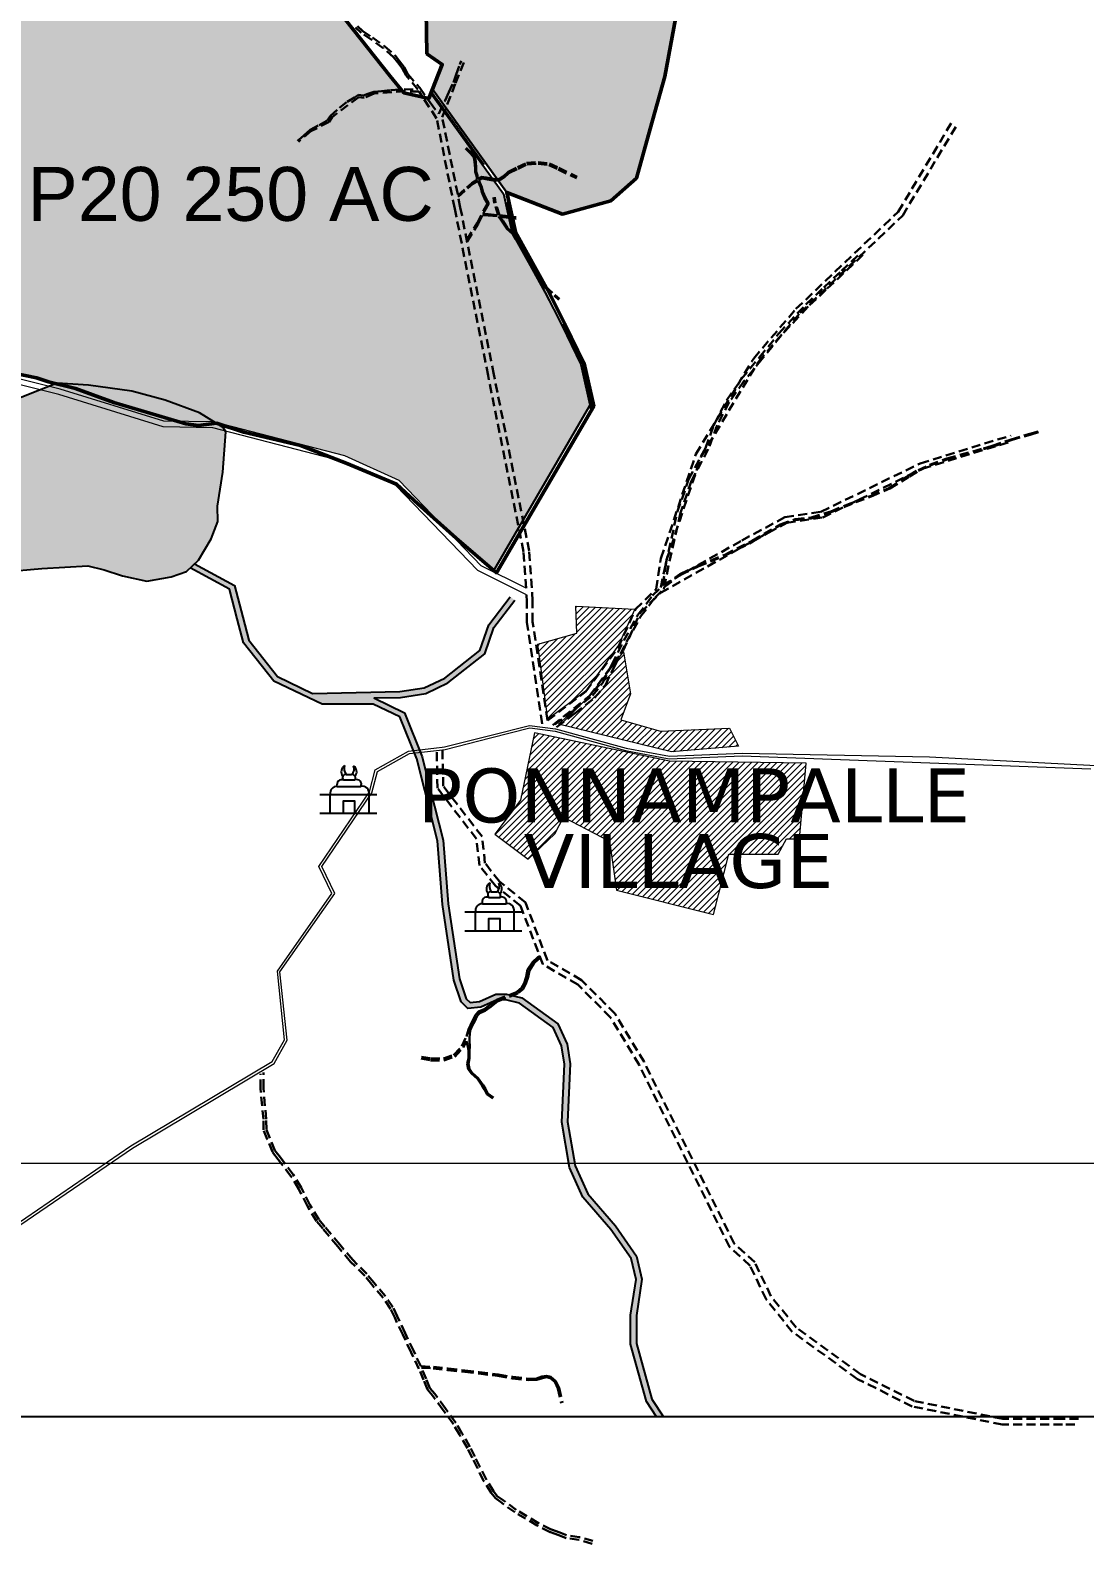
# Model space of a CAD drawing. Header units: feet. Extents: x 199174 to 214517, y 1645895 to 1656921.
# Drawn here: x 206900 to 208367, y 1647971 to 1650076 of the extents above; entities that cross this region are included whole.
import ezdxf

# ---------------------------------------------------------------- set-up
doc = ezdxf.new("R2010")
doc.units = ezdxf.units.FT
doc.header["$MEASUREMENT"] = 0
doc.linetypes.add('DASHED', pattern=[0.75, 0.5, -0.25])
doc.linetypes.add('DASHED2', pattern=[0.375, 0.25, -0.125])
doc.layers.add('APSPCL LAND', color=7, linetype='Continuous', true_color=0xd7ecd5)
doc.layers.add('Plot 16 to 20', color=7, linetype='Continuous', true_color=0xffcce6)
for name, color, linetype in [('B.T. ROAD', 251, 'Continuous'), ('C-ANNO-MATC', 7, 'DASHED'), ('CART TRACK', 30, 'Continuous'), ('GRID', 7, 'Continuous'), ('ROAD', 7, 'Continuous'), ('STREAM', 141, 'Continuous'), ('TEMPLE', 1, 'Continuous'), ('VILLAGE NAMES', 6, 'Continuous')]:
    doc.layers.add(name, color=color, linetype=linetype)
for name, color, linetype, lineweight in [('Main boundry', 1, 'Continuous', 50), ('PLOT BOUNDARY', 1, 'Continuous', 50), ("PLOT NO'S", 1, 'Continuous', 9), ('SETTLEMENT', 37, 'Continuous', 60)]:
    doc.layers.add(name, color=color, linetype=linetype, lineweight=lineweight)
doc.styles.get("Standard").update_dxf_attribs({"font": 'arial.ttf'})
doc.styles.add('STYLE1', font='verdana.ttf')

# ---------------------------------------------------------------- blocks, each defined once
blk = doc.blocks.new('A$C4C0265E5')
at = {"layer": 'TEMPLE'}
for points in [[(-2.22, 15.83), (3.18, 15.83)], [(-1.01, 18.49), (1.57, 18.49)], [(-13.54, 8.99), (13.54, 8.99)], [(-8.54, 0), (-8.54, 8.99)], [(-5.2, 12.77), (6, 12.77)], [(9.88, 0), (9.88, 8.99)], [(-13.54, 0), (13.54, 0)], [(3.18, 0), (3.18, 5.69), (-2.38, 5.69), (-2.38, 0)]]:
    blk.add_lwpolyline(points, dxfattribs=at)
for centre, radius, start, end in [((0.34, 19.76), 3.64, 124.69079, 216.50017), ((3.12, 21.38), 5.04, 164.18558, 215.05903), ((-0.71, 21.1), 3.55, 312.86689, 23.83213), ((0.83, 19.82), 3.21, 317.58605, 57.66436), ((-3.03, 13.64), 2.34, 69.7058, 201.76239), ((-1.19, 16.97), 1.53, 83.09168, 227.97506), ((1.71, 16.75), 1.74, 327.90798, 94.58219), ((4.05, 13.8), 2.21, 332.28963, 113.06286), ((-5.32, 9.51), 3.26, 87.84359, 189.20119), ((6.68, 9.59), 3.25, 349.37601, 102.00426)]:
    blk.add_arc(centre, radius, start, end, dxfattribs=at)
blk = doc.blocks.new('road')
at = {"layer": 'C-ANNO-MATC', "lineweight": 9, "ltscale": 250, "flags": 128}
blk.add_lwpolyline([(2036, -2356), (2022.3, -2294.2), (1984.2, -2216.9), (1956.2, -2164.6), (1937, -2129.8), (1926.7, -2111.3), (1914.6, -2056.4), (1879.2, -2007.2), (1848.9, -1965.2), (1812.4, -1914.6)], dxfattribs=at)
at = {"layer": 'ROAD', "lineweight": 9, "flags": 128}
for points in [[(2037.9, -2352.8), (2024.7, -2293.3), (1998.4, -2238.9), (1974.5, -2192.5), (1929.1, -2110.4), (1916.9, -2055.4), (1813.5, -1911.8)], [(2034.2, -2359.1), (2019.9, -2295), (1993.9, -2241.2), (1970.1, -2194.8), (1924.4, -2112.2), (1912.3, -2057.4), (1811.3, -1917.3)]]:
    blk.add_lwpolyline(points, dxfattribs=at)

msp = doc.modelspace()

# ---------------------------------------------------------------- hatches: boundary and pattern name
at = {"layer": 'Plot 16 to 20'}
h = msp.add_hatch(color=256, dxfattribs=at)
h.dxf.hatch_style = 1
h.paths.add_polyline_path([(207782.6, 1650011.8), (207805.4, 1650135.1), (207719, 1650221.5), (207681.3, 1650238.4), (207651.6, 1650262.6), (207595.9, 1650302.6), (207544.2, 1650342.5), (207473, 1650400.7), (207445, 1650391.3), (207400.8, 1650375.8), (207355.5, 1650359.7), (207336.3, 1650351.9), (207293.8, 1650270.1), (207285.2, 1650241.5), (207296.3, 1650226), (207318.6, 1650202.6), (207322.7, 1650163.7), (207347.6, 1650155.5), (207424.2, 1650132.3), (207423.7, 1650107.1), (207451, 1650103.5), (207451.9, 1650043.6), (207473.2, 1650028.7), (207459.4, 1649994.2), (207562.9, 1649850.7), (207640.2, 1649820.6), (207707.4, 1649839.1), (207743.2, 1649870.6), (207762.2, 1649938.9)])
h.paths.add_polyline_path([(207419.8, 1649989), (207400.8, 1650012.5), (207338.5, 1650090.6), (207297.6, 1650103.3), (207285.6, 1650114.4), (207277.1, 1650127.5), (207273.4, 1650162.6), (207258.4, 1650218.6), (207259.9, 1650274.7), (207236.8, 1650278.4), (207230.3, 1650278.7), (207190.8, 1650333.9), (207183.8, 1650344.2), (207165.1, 1650393.1), (207157.6, 1650398.3), (207120.7, 1650426.2), (207072, 1650463), (207052.1, 1650432.4), (206854.9, 1650119.1), (206568, 1649663.4), (206655.9, 1649627.1), (206701.4, 1649616.5), (206741, 1649613.7), (206768.1, 1649615), (206797.4, 1649609.7), (206817.8, 1649608.2), (206831.8, 1649604.7), (206879.5, 1649598.7), (206908.7, 1649592.7), (206925.7, 1649587), (206936, 1649584.5), (206937.7, 1649585.2), (206981.2, 1649582.6), (207041.3, 1649574.3), (207087.9, 1649561.7), (207135.5, 1649544.2), (207156.8, 1649530.8), (207337.8, 1649484.1), (207413.2, 1649449.7), (207477.3, 1649383.1), (207492.3, 1649369.6), (207544.7, 1649324.8), (207678.5, 1649554.1), (207665.9, 1649611.1), (207639.9, 1649664.9), (207616.1, 1649711.2), (207570.3, 1649793.9), (207558.2, 1649848.6), (207457.2, 1649988.7), (207454.3, 1649981.3)])
h.paths.add_polyline_path([(206934.5, 1650311.3), (206919.9, 1650311.5), (206881, 1650312.3), (206877.4, 1650308.3), (206858.1, 1650284.3), (206852.3, 1650286.4), (206821.8, 1650298.6), (206791.8, 1650311.9), (206805.5, 1650340.6), (206817.3, 1650366.1), (206827.7, 1650388), (206841, 1650416.2), (206822.5, 1650426.3), (206831.1, 1650440.4), (206851.4, 1650433.6), (206855.4, 1650442), (206864.8, 1650459.6), (206870.6, 1650472.1), (206857.6, 1650484.8), (206862.7, 1650495.3), (206877, 1650523.6), (206876.1, 1650526.4), (206870.6, 1650532.8), (206849.3, 1650553.8), (206835.7, 1650561), (206826.8, 1650562), (206798.6, 1650572.9), (206771, 1650577.5), (206747.4, 1650586.5), (206734.6, 1650597.4), (206724.7, 1650599.5), (206722.8, 1650623.2), (206733.1, 1650656.6), (206743.7, 1650691.6), (206758.9, 1650727.9), (206763.4, 1650737.5), (206522.9, 1650737.5), (206522.9, 1649674.2), (206531.5, 1649671.1), (206825.3, 1650137.8)])
at = {"layer": 'SETTLEMENT', "linetype": 'Continuous', "lineweight": 0}
h = msp.add_hatch(dxfattribs=at)
h.set_pattern_fill('ANSI31', color=254, scale=50)
h.paths.add_polyline_path([(207606.1, 1649222.1), (207660.5, 1649237.3), (207658.9, 1649275.1), (207741, 1649270.6), (207718.5, 1649220.6), (207672.3, 1649156.7), (207619.9, 1649117.9)])
h = msp.add_hatch(dxfattribs=at)
h.set_pattern_fill('ANSI31', color=254, scale=50)
h.paths.add_polyline_path([(207885.2, 1649080), (207792, 1649072.1), (207634.8, 1649110.8), (207677.8, 1649149.5), (207725.1, 1649211.3), (207734.8, 1649152.9), (207721.3, 1649117), (207776.5, 1649101.1), (207872.7, 1649105.2)])
h = msp.add_hatch(dxfattribs=at)
h.set_pattern_fill('ANSI31', color=254, scale=50)
h.paths.add_polyline_path([(207979.3, 1649056.6), (207789.1, 1649059.2), (207601.5, 1649098.6), (207581.8, 1649005.1), (207546.3, 1648957.8), (207592.8, 1648922.8), (207629.8, 1648958.4), (207641.9, 1648981.5), (207706, 1648948), (207715.5, 1648879.9), (207850.6, 1648845.8), (207871.9, 1648929.9), (207940.5, 1648929.9), (207952, 1648951.4), (207969.9, 1648951.4)])
at = {"layer": 'STREAM'}
h = msp.add_hatch(color=256, dxfattribs=at)
h.dxf.hatch_style = 1
h.paths.add_polyline_path([(208436.2, 1653594.1), (208473.6, 1653592.8), (208518.4, 1653580.6), (208557.5, 1653561.7), (208581.6, 1653547.2), (208622.7, 1653524.7), (208653.9, 1653510.4), (208707.4, 1653506.5), (208766.9, 1653507.8), (208870.1, 1653524.4), (208977.2, 1653556.5), (209120.2, 1653608.1), (209297.1, 1653641.4), (209390, 1653649), (209457.2, 1653636.1), (209527.6, 1653588.2), (209667.6, 1653494.4), (209720.9, 1653443.2), (209760.2, 1653392), (209774.4, 1653348.9), (209792.3, 1653320.5), (209820.1, 1653297.6), (209852.1, 1653281.5), (209903.6, 1653267.2), (209965.9, 1653263.6), (210040.4, 1653264.1), (210041.8, 1653241), (210026.1, 1653194.8), (210018.2, 1653124.6), (210023.6, 1653076), (210037.4, 1653009.2), (210061.8, 1652939.4), (210115.6, 1652778.7), (210139.4, 1652721.9), (210162.5, 1652670.4), (210166.9, 1652639.8), (210165, 1652609.2), (210167.5, 1652567.4), (210169.4, 1652531.2), (210200.7, 1652487.1), (210220, 1652449.7), (210235, 1652409.7), (210240.1, 1652363.3), (210230.1, 1652310.8), (210228.2, 1652265.6), (210231.9, 1652226.9), (210231.3, 1652188.8), (210208.2, 1652145.8), (210194.8, 1652126.8), (210148, 1652100.6), (210101.1, 1652093.1), (210042.3, 1652093.1), (209993.8, 1652101.7), (209958.9, 1652111.5), (209930.7, 1652114.6), (209877.2, 1652107.1), (209830.5, 1652093.4), (209784.7, 1652065.6), (209749.8, 1652030.8), (209725.8, 1651992.9), (209708.5, 1651954.1), (209680.7, 1651924), (209616.6, 1651885.8), (209574.3, 1651866.2), (209511.2, 1651851.4), (209424.2, 1651843.1), (209354.5, 1651847.1), (209296.1, 1651860), (209260.1, 1651869.8), (209228, 1651872.9), (209218.6, 1651865.3), (209204.3, 1651860.1), (209180.9, 1651863.3), (209154.3, 1651872.5), (209124.1, 1651886.2), (209096.3, 1651889.8), (209072.8, 1651895.3), (209048.2, 1651905.2), (209027.1, 1651920.3), (209014.6, 1651946.5), (209014, 1651974.1), (209017.7, 1652012.9), (208994.9, 1652056.4), (208967.6, 1652077.9), (208933.5, 1652100.6), (208888.6, 1652127.2), (208842, 1652154.1), (208849.3, 1652175.9), (208855.8, 1652209.2), (208841.5, 1652256.7), (208825, 1652260.4), (208778.7, 1652274.1), (208747.3, 1652274.1), (208719.5, 1652283.3), (208627.8, 1652307.1), (208540.9, 1652342.7), (208493.6, 1652334.9), (208473.6, 1652327.1), (208436, 1652324.7), (208378.2, 1652325.5), (208342.7, 1652334.1), (208300.3, 1652330.3), (208273, 1652318.6), (208228.4, 1652307.2), (208173.6, 1652281.2), (208146.4, 1652272), (208082.1, 1652276.5), (208035.6, 1652279.7), (207981.1, 1652361.2), (207927.6, 1652409.3), (207890.1, 1652425.8), (207890.6, 1652426.9), (208019.8, 1652741.7), (208054.3, 1652825.7), (208111.5, 1652938), (208162.2, 1653061.1), (208194, 1653138.6), (208196.4, 1653159.6), (208202, 1653208.4), (208195.5, 1653259.7), (208158.8, 1653369.2), (208148.8, 1653392.7), (208177.5, 1653409.2), (208288.2, 1653497.2), (208354.1, 1653555.2), (208390.3, 1653575.8)], flags=16)
h.paths.add_polyline_path([(205539.8, 1648146.9), (205605.4, 1648146.9), (205632.5, 1648185.4), (205685.3, 1648400.2), (205750.7, 1648463.6), (205832.7, 1648490.9), (205919, 1648532.8), (206002.9, 1648651.8), (206034.4, 1648694.2), (206016.4, 1648610.5), (205960.3, 1648415.1), (206024.1, 1648608.3), (206091.3, 1648775.7), (206158.5, 1648967.2), (206211.5, 1649093.4), (206264.4, 1649133.5), (206344.2, 1649208.8), (206369.5, 1649258.6), (206384.1, 1649295.8), (206492.7, 1649343.4), (206623, 1649387.7), (206620.3, 1649385.7), (206595.1, 1649360.5), (206575.6, 1649322.1), (206574, 1649307.3), (206572.5, 1649287.1), (206582.2, 1649277.8), (206607.6, 1649249.5), (206625.1, 1649239), (206637.6, 1649239), (206655.9, 1649235.9), (206678.2, 1649245.5), (206759.4, 1649284.1), (206840.6, 1649314.2), (206864.1, 1649322.9), (206916.5, 1649327.6), (206980.5, 1649331.3), (207002.8, 1649325.6), (207028.4, 1649317.1), (207062.5, 1649309.6), (207096.3, 1649315.6), (207117.3, 1649323.3), (207122.6, 1649328.3), (207177.5, 1649298.5), (207188.1, 1649257.6), (207196.7, 1649224.1), (207238.9, 1649170.6), (207306.1, 1649138.6), (207377.3, 1649138.6), (207414.3, 1649120.8), (207437.8, 1649062.8), (207448.9, 1649018.6), (207466.4, 1648948.3), (207473.6, 1648859.7), (207489.2, 1648754.7), (207499.7, 1648724.5), (207508.8, 1648715.4), (207526.9, 1648716.9), (207549.4, 1648727.3), (207561.5, 1648727.3), (207580.4, 1648722.5), (207627.3, 1648688.6), (207639.1, 1648663.3), (207643.2, 1648638), (207639.4, 1648557.1), (207650.1, 1648494), (207668.7, 1648452.9), (207707.7, 1648407.8), (207735.9, 1648367.5), (207742.7, 1648338.4), (207735.1, 1648288.7), (207735.1, 1648248.2), (207757.4, 1648168.6), (207771.2, 1648146.9), (207780.7, 1648146.9), (207764.8, 1648171.9), (207743.1, 1648249.3), (207743.1, 1648288.1), (207750.8, 1648338.7), (207743.3, 1648370.8), (207714.1, 1648412.7), (207675.5, 1648457.2), (207657.8, 1648496.4), (207647.4, 1648557.5), (207651.2, 1648638.4), (207646.8, 1648665.6), (207633.7, 1648693.8), (207583.9, 1648729.9), (207562.5, 1648735.3), (207547.6, 1648735.3), (207524.8, 1648724.8), (207511.8, 1648723.7), (207506.6, 1648728.9), (207497, 1648756.6), (207481.5, 1648860.7), (207474.3, 1648949.6), (207456.6, 1649020.5), (207445.4, 1649065.3), (207420.5, 1649126.7), (207378.1, 1649147.4), (207414.9, 1649148.1), (207450.4, 1649153.5), (207481, 1649168.2), (207532.3, 1649208.6), (207545.1, 1649245.1), (207574.1, 1649283.2), (207567.7, 1649288.1), (207538, 1649249), (207525.5, 1649213.5), (207476.7, 1649175), (207448, 1649161.2), (207414.2, 1649156.1), (207292.8, 1649153.7), (207244.1, 1649177), (207204.1, 1649227.7), (207195.8, 1649259.6), (207184.4, 1649303.8), (207128.8, 1649334.1), (207134.1, 1649339), (207151.7, 1649368.7), (207161, 1649392.9), (207160.7, 1649414.2), (207168.1, 1649461.5), (207172.3, 1649517.5), (207168.3, 1649523.6), (207135.5, 1649544.2), (207087.9, 1649561.7), (207041.3, 1649574.3), (206981.2, 1649582.6), (206937.7, 1649585.2), (206864, 1649556.2), (206783.8, 1649507.5), (206641.2, 1649401.3), (206481.4, 1649365.3), (206382.7, 1649337.7), (206325.1, 1649303.8), (206288.2, 1649273.7), (206242.7, 1649237.6), (206077.7, 1649280.5), (205978.3, 1649295.9), (206075.3, 1649272.9), (206231.4, 1649230), (206208.9, 1649201.7), (206169.4, 1649144.8), (206099.4, 1648983.5), (206032.8, 1648859.6), (205988.7, 1648680.8), (205912.3, 1648580.1), (205805, 1648513.9), (205656.2, 1648438.2), (205604.1, 1648378.9), (205586.1, 1648248.9)])
h.paths.add_polyline_path([(203060.9, 1649164.6), (203078.4, 1649164.6), (203092.8, 1649173.2), (203104.2, 1649182.1), (203112.5, 1649175.2), (203114.4, 1649164.6), (203126.1, 1649164.6), (203124.2, 1649172.6), (203122.3, 1649202.2), (203140, 1649249.4), (203165.8, 1649329.6), (203187.5, 1649356.1), (203207.2, 1649367.9), (203233.8, 1649370.9), (203261.4, 1649368.9), (203295.9, 1649358.1), (203350.1, 1649362), (203410.3, 1649367), (203467.4, 1649381.7), (203499, 1649420.1), (203520.7, 1649471.3), (203533.5, 1649522.1), (203530.6, 1649560.5), (203524.7, 1649602.8), (203512.8, 1649635.3), (203487.2, 1649657), (203446.7, 1649690.7), (203410.2, 1649698.6), (203381.7, 1649699.6), (203353.1, 1649683.8), (203285.1, 1649661.2), (203213.1, 1649671), (203202.3, 1649695.6), (203200.3, 1649720.3), (203195.4, 1649761.6), (203195.4, 1649801), (203197.3, 1649857.1), (203195.4, 1649905.3), (203183.5, 1649997.5), (203180.5, 1650048.7), (203181.5, 1650077.2), (203195.3, 1650099.9), (203216, 1650140.2), (203242.5, 1650238.2), (203267.2, 1650304.1), (203280, 1650351.4), (203280, 1650400.6), (203279, 1650463.6), (203300.9, 1650505), (203322.8, 1650534.1), (203345.9, 1650582.7), (203373.9, 1650660.1), (203381.8, 1650694.1), (203398.2, 1650743.8), (203431.1, 1650795.8), (203451.8, 1650821.9), (203479.1, 1650852.8), (203503.5, 1650919.9), (203530.2, 1650970.9), (203560.7, 1651034.9), (203585.6, 1651099.4), (203613, 1651148), (203661.1, 1651205.2), (203721.9, 1651252.6), (203766.3, 1651295.8), (203824.6, 1651347.4), (203888.2, 1651423.1), (203922.7, 1651470.5), (203939.9, 1651497), (203974.6, 1651550.7), (203997.7, 1651570.6), (204026.4, 1651584), (204089.8, 1651598.4), (204155, 1651613.1), (204180.5, 1651625), (204202.5, 1651644.2), (204236.5, 1651661.1), (204272, 1651670.3), (204314.2, 1651670.3), (204401.5, 1651652.7), (204449, 1651646.8), (204465.7, 1651636.9), (204482.7, 1651609.3), (204488, 1651593.9), (204494.1, 1651584.6), (204504.9, 1651576.3), (204519.4, 1651569.1), (204538.6, 1651570.8), (204554.7, 1651584.6), (204564.9, 1651599.8), (204577.8, 1651621.6), (204594.4, 1651645.7), (204610.5, 1651660.9), (204636.7, 1651671.1), (204663, 1651659.5), (204702.8, 1651635.4), (204762.5, 1651606), (204826.2, 1651579.8), (204882, 1651589.2), (204920.7, 1651637.3), (204960.6, 1651656.4), (204996.7, 1651654.2), (205049.7, 1651641.5), (205132.9, 1651631.9), (205225.2, 1651624.2), (205291, 1651640.3), (205456.4, 1651664.8), (205569.7, 1651657.1), (205667.6, 1651634.1), (205812.7, 1651636.6), (205991.3, 1651634.1), (206183.5, 1651668.8), (206442.1, 1651762.6), (206670.1, 1651747.3), (206772.2, 1651813.9), (206835.8, 1651884.2), (206872.9, 1651941.1), (206932.8, 1652011.1), (207005.4, 1652052.6), (207136.8, 1652111.6), (207318.9, 1652196.1), (207479.4, 1652291), (207556.8, 1652337.7), (207603.4, 1652365.7), (207632, 1652413.4), (207662.5, 1652430.4), (207737.1, 1652442.2), (207830.9, 1652413.6), (207791.6, 1652326.7), (207770, 1652250.9), (207766.9, 1652171.5), (207780.2, 1652121), (207805.8, 1652085.6), (207856.7, 1652030.8), (207885.3, 1652006.4), (207989.9, 1651929.1), (208084.1, 1651860.9), (208149, 1651816.8), (208218.6, 1651788.4), (208281.5, 1651775), (208399.6, 1651764.4), (208477.7, 1651755.1), (208516.4, 1651749.9), (208594.9, 1651743.1), (208698.7, 1651721.5), (208920.4, 1651644.7), (209064.9, 1651597.2), (209178.2, 1651557.3), (209228.9, 1651540.9), (209262.1, 1651528), (209291.4, 1651508.2), (209315.8, 1651488.9), (209343.1, 1651459.5), (209357.4, 1651429), (209367.4, 1651401.1), (209401.4, 1651177.9), (209430.4, 1650861.3), (209443.1, 1650707.1), (209460.7, 1650528.6), (209485.2, 1650251.9), (209493.2, 1650153.1), (209500.6, 1650086.3), (209525.2, 1649982), (209548.6, 1649922.4), (209612.1, 1649739), (209667.1, 1649573), (209710.8, 1649454.4), (209719.5, 1649284.5), (209725.1, 1649157.3), (209712.8, 1649086.3), (209665.1, 1648971.4), (209621.2, 1648872.6), (209583, 1648815.3), (209523.5, 1648747.2), (209464.9, 1648701.1), (209382.9, 1648648.5), (209235.9, 1648561.5), (209195.8, 1648526), (209088.7, 1648432.6), (208932.3, 1648296), (208787.5, 1648162.1), (208764.8, 1648146.9), (208820.1, 1648146.9), (208830, 1648154.2), (208991.5, 1648299.4), (209136.1, 1648426.4), (209245.4, 1648520.5), (209332.8, 1648571.1), (209431.1, 1648630.7), (209508.1, 1648687.1), (209568.5, 1648740.9), (209626.9, 1648815.3), (209665, 1648872.6), (209708.9, 1648971.4), (209747.5, 1649089.5), (209762.4, 1649184.7), (209762.1, 1649289.1), (209750.2, 1649454.4), (209710.9, 1649573), (209655.9, 1649739), (209584, 1649925.6), (209569, 1649982), (209531.8, 1650086.7), (209531.8, 1650148.5), (209523.6, 1650251.4), (209501.2, 1650533.8), (209487, 1650707.1), (209474.3, 1650861.3), (209445.2, 1651177.9), (209415.9, 1651401.7), (209406.5, 1651430.3), (209392.9, 1651461.1), (209363.2, 1651496.4), (209344.6, 1651518.7), (209310.3, 1651540.1), (209277.2, 1651560.7), (209219.6, 1651580.6), (209102.6, 1651619.9), (208964.1, 1651667.6), (208736.1, 1651747.2), (208638.7, 1651772.3), (208573.6, 1651780.8), (208531, 1651783.1), (208459.3, 1651790.8), (208326.8, 1651798.9), (208269, 1651812), (208203.5, 1651837.1), (208139.1, 1651874.7), (208041.2, 1651942.5), (207937.6, 1652011.7), (207904.2, 1652034), (207849.7, 1652085.6), (207824, 1652121), (207807.1, 1652172.8), (207807.1, 1652253.5), (207843.6, 1652323.3), (207875.3, 1652393.1), (207903.3, 1652380.6), (207948.5, 1652343.9), (207967.7, 1652312.4), (207959.9, 1652315.1), (207931.6, 1652320.5), (207905, 1652318.1), (207875.7, 1652304.1), (207855.8, 1652294.6), (207843.1, 1652279), (207839.1, 1652262.4), (207842.2, 1652232.3), (207855.7, 1652202.6), (207902.5, 1652163.2), (207958, 1652142), (208038.1, 1652111.5), (208055.3, 1652099.5), (208111, 1652029.6), (208125.6, 1651982.4), (208144.9, 1651949.1), (208170.3, 1651922.8), (208209.3, 1651897.9), (208246.1, 1651892), (208283.1, 1651889.1), (208346.1, 1651889.1), (208428.9, 1651891.9), (208453.7, 1651892.3), (208500.4, 1651875.3), (208563.7, 1651851), (208618.8, 1651815.5), (208687.1, 1651789.3), (208702.1, 1651780.1), (208714.1, 1651778.3), (208716.2, 1651780.7), (208729, 1651787.5), (208720.4, 1651803.2), (208797.5, 1651814.4), (208884.1, 1651789.6), (208939.8, 1651770.2), (209090.5, 1651739.1), (209181.1, 1651717.7), (209284.4, 1651720.4), (209374.7, 1651715.7), (209469.4, 1651717), (209556, 1651725.1), (209622.4, 1651757.3), (209660.7, 1651793.5), (209687.2, 1651826.6), (209726.1, 1651844.7), (209762.4, 1651854.8), (209817.4, 1651865.5), (209861.7, 1651878.9), (209876.5, 1651887), (209905.3, 1651901.7), (209926.8, 1651921.8), (209920.8, 1651938.6), (209900, 1651959.4), (209897.3, 1651983.2), (209917.4, 1652008.7), (209945.6, 1652022.1), (209968.4, 1652024.7), (210010.1, 1652020), (210029.5, 1652024.1), (210062.4, 1652035.5), (210101.8, 1652041.8), (210144.7, 1652047.8), (210197.1, 1652051.2), (210219.9, 1652058.5), (210244.7, 1652066.6), (210260.8, 1652084), (210273.6, 1652111.5), (210286.3, 1652145.7), (210295.1, 1652183.2), (210310.5, 1652229.5), (210312.5, 1652264.4), (210319.8, 1652333), (210336.6, 1652386.5), (210334.5, 1652429.3), (210329.4, 1652470.3), (210317.2, 1652512.5), (210316, 1652549), (210296.7, 1652577), (210280.7, 1652596.3), (210261.8, 1652622.7), (210236.2, 1652672.1), (210220.3, 1652722.8), (210211, 1652764.7), (210205.6, 1652816), (210208.7, 1652837.5), (210217.3, 1652868.2), (210246.2, 1652892.8), (210314.6, 1652920.5), (210375.5, 1652939.6), (210459.7, 1652970.6), (210520.9, 1652987.1), (210694.8, 1653022.1), (210754.3, 1653032.9), (210889.7, 1653053.4), (210940.7, 1653063.9), (210989.7, 1653070.8), (211055.4, 1653075.6), (210930.2, 1653071.4), (210883.4, 1653065.4), (210844.5, 1653056.7), (210720.4, 1653039.3), (210645.7, 1653034), (210565.1, 1653020.8), (210522.5, 1653011.4), (210457.8, 1652993.6), (210427.6, 1652984.1), (210391.3, 1652968.3), (210355.9, 1652960.1), (210283.1, 1652946.8), (210234.4, 1652941.9), (210189.1, 1652918.4), (210183.9, 1652942.5), (210175.7, 1652964.8), (210159.4, 1652996.4), (210154.8, 1653059.4), (210152.8, 1653094.3), (210152.9, 1653141.1), (210159.2, 1653186.6), (210175.2, 1653236.3), (210238.7, 1653296.3), (210452.4, 1653360.9), (210516.6, 1653381.4), (210552.3, 1653426.1), (210576, 1653477.8), (210574.7, 1653519.1), (210566.7, 1653558.4), (210562.9, 1653591.4), (210562.9, 1653608.5), (210561.1, 1653624), (210565.5, 1653632.8), (210577.6, 1653636.8), (210590.8, 1653636.9), (210609.8, 1653634.6), (210635.8, 1653639.3), (210657, 1653639.8), (210669.9, 1653633.5), (210681.9, 1653619.6), (210691.5, 1653608.6), (210705.6, 1653598.5), (210715.6, 1653591.3), (210717.3, 1653585.7), (210716.6, 1653579.2), (210711.6, 1653565.3), (210717.5, 1653558.4), (210735.5, 1653556.6), (210755.1, 1653558.2), (210814.9, 1653565.1), (210846.1, 1653583), (210865, 1653604.2), (210876.6, 1653609.1), (210893.1, 1653612.1), (210908.4, 1653624.5), (210915.5, 1653638.6), (210918.5, 1653660.2), (210915.2, 1653673.7), (210918, 1653683.4), (210927.4, 1653690.7), (210943.3, 1653703.4), (210955.6, 1653721.2), (210950.6, 1653751.2), (210960.1, 1653757.7), (210987.1, 1653773.6), (211007.1, 1653796.8), (211033, 1653818.5), (211069.2, 1653857.6), (211127.8, 1653899.9), (211153, 1653919.8), (211153, 1653942.4), (211151.9, 1653941.7), (211142.9, 1653932.3), (211131, 1653920.3), (211109.6, 1653904.3), (211079.9, 1653883.1), (211054.2, 1653861.6), (211027.4, 1653838.7), (211013.4, 1653824.5), (210995.6, 1653807.4), (210972.8, 1653782.4), (210957.1, 1653769.1), (210945, 1653760.9), (210940, 1653753.6), (210937.7, 1653745.5), (210938.9, 1653734.9), (210937.2, 1653721.7), (210932.6, 1653714.4), (210925.9, 1653708.4), (210915.3, 1653701.7), (210909.6, 1653693.6), (210905.5, 1653684.2), (210904.2, 1653675.2), (210904, 1653665.2), (210903.4, 1653645.4), (210900.4, 1653639.1), (210892.5, 1653629.3), (210884.1, 1653626.8), (210876, 1653626.8), (210857, 1653622.5), (210839.1, 1653602.2), (210806.3, 1653580.6), (210756.1, 1653568.8), (210742.9, 1653568.8), (210734.3, 1653573.7), (210744.8, 1653586), (210743.1, 1653594.6), (210734.8, 1653601.1), (210724.2, 1653619.8), (210711.4, 1653622.1), (210701.7, 1653617.2), (210695.5, 1653623.3), (210686.1, 1653645.1), (210651.7, 1653659.2), (210620.5, 1653650.8), (210601.6, 1653654), (210585.2, 1653663.4), (210573.5, 1653663), (210562.6, 1653652.7), (210554.9, 1653643.9), (210549.2, 1653634.3), (210542.7, 1653616.6), (210538, 1653600.2), (210542.7, 1653552.2), (210544.6, 1653527.2), (210532.2, 1653494.1), (210515.4, 1653470.3), (210485, 1653446.5), (210426.1, 1653416.7), (210343.6, 1653385.2), (210265.6, 1653356.1), (210218.5, 1653355.8), (210187.1, 1653358.4), (210139, 1653360.2), (210106.9, 1653361.1), (210080.6, 1653359), (210051.8, 1653354), (210024.6, 1653344.4), (209991.2, 1653326.8), (209935.2, 1653327.3), (209878.5, 1653346.4), (209857.5, 1653360.5), (209827.9, 1653368.4), (209800.3, 1653382.2), (209784.9, 1653403), (209743.1, 1653462.3), (209684.2, 1653514.3), (209549.3, 1653613.1), (209479.6, 1653663.1), (209395.1, 1653677.1), (209292, 1653676.1), (209113.6, 1653630.8), (208972.1, 1653581.6), (208866.4, 1653548.1), (208765.8, 1653533.6), (208706.9, 1653532.5), (208663.5, 1653540.8), (208643.3, 1653555.6), (208604.8, 1653577), (208578.2, 1653592.1), (208534.9, 1653612.2), (208475.6, 1653630.5), (208426.5, 1653626.2), (208382.4, 1653600.5), (208343.5, 1653574), (208274.4, 1653521), (208166.8, 1653429), (208138.2, 1653417.3), (208121.8, 1653455.6), (208078, 1653568.9), (208042.9, 1653659.6), (208017.5, 1653725.3), (208004.9, 1653827.6), (208004.9, 1653952.9), (208047.9, 1654326.8), (208099.9, 1654779.5), (208090.9, 1654920.9), (208058.2, 1655012.7), (207933.6, 1655215.8), (207755.2, 1655467.9), (207712.1, 1655532.3), (207646.3, 1655582.4), (207540.8, 1655648.5), (207331.1, 1655773.3), (207259.1, 1655816.2), (207168.3, 1655868.3), (207123.6, 1655894.5), (206931.7, 1655966.7), (206806.4, 1655990.7), (206735.8, 1656006.9), (206692, 1656017), (206620.8, 1656026.7), (206475.3, 1656013.1), (206329.6, 1655994.6), (206215.7, 1656002.9), (206102.9, 1656057.3), (205982.5, 1656144.7), (205796.9, 1656204.8), (205618.4, 1656219.6), (205361.2, 1656219.6), (205134.2, 1656269.3), (204948.9, 1656345.5), (204710.1, 1656500), (204632.1, 1656500), (204929.2, 1656307.8), (205121.5, 1656228.7), (205356.6, 1656177.3), (205616.6, 1656177.3), (205788.5, 1656163), (205963.1, 1656106.5), (206081.1, 1656020.8), (206204.5, 1655961.3), (206330.7, 1655952), (206480, 1655971), (206619.9, 1655984.1), (206684.4, 1655975.3), (206726.3, 1655965.7), (206797.7, 1655949.2), (206920.2, 1655925.8), (207105.3, 1655856.2), (207147.1, 1655831.7), (207219.5, 1655790.1), (207285.2, 1655764.1), (207486.8, 1655636.4), (207594.3, 1655566.4), (207663.1, 1655520.9), (207711.3, 1655467.9), (207882.3, 1655197.3), (208005.7, 1655007.1), (208047.4, 1654914.3), (208056.1, 1654779.5), (208010.4, 1654324.5), (207967.5, 1653950.6), (207961.1, 1653827.6), (207973.7, 1653725.3), (207999.1, 1653659.6), (208034.1, 1653568.9), (208078, 1653455.6), (208100.2, 1653401.7), (208046.6, 1653379.7), (207985.2, 1653339.3), (207912.1, 1653286.7), (207831.9, 1653225), (207803, 1653179.8), (207784.5, 1653158.3), (207772, 1653151.6), (207702.2, 1653141.9), (207674.1, 1653146), (207636.5, 1653154.7), (207612.2, 1653160), (207571.1, 1653168.8), (207528.4, 1653168.8), (207505.6, 1653163.1), (207472.9, 1653162.8), (207448.6, 1653172.3), (207403.4, 1653192.8), (207341.6, 1653218.4), (207294.7, 1653232.8), (207248.6, 1653247), (207212.6, 1653247), (207084.8, 1653248.6), (207092.8, 1653327.6), (207095.1, 1653359.7), (207102.5, 1653383.4), (207098.2, 1653398.4), (207078.1, 1653424.9), (207044.1, 1653445.8), (207012.7, 1653454.7), (206972, 1653460), (206910.4, 1653450.3), (206836.8, 1653429.2), (206752.5, 1653402.5), (206626.9, 1653357.7), (206528.7, 1653333.6), (206499.9, 1653314.6), (206454.6, 1653281.7), (206422.1, 1653264.6), (206328.6, 1653233.9), (206256.7, 1653216.9), (206224.8, 1653196.3), (206185.7, 1653167.4), (206179.9, 1653158), (206168.2, 1653133), (206163.6, 1653111.7), (206179.3, 1653088.3), (206183.7, 1653081.8), (206214.6, 1653077.9), (206258, 1653077.9), (206300.1, 1653082.6), (206325.5, 1653074.4), (206366.7, 1653057.8), (206436.5, 1653037.7), (206478, 1653026.9), (206533, 1653026.9), (206573.3, 1653022.9), (206587.8, 1653027.7), (206623.5, 1653052.7), (206673.1, 1653078.9), (206722.5, 1653086.7), (206796.8, 1653080.9), (206890.5, 1653073.4), (206978.6, 1653066.5), (207025.8, 1653057.5), (207046.2, 1653065.9), (207055.1, 1653076.5), (207069.5, 1653096.1), (207192.6, 1653075), (207234.8, 1653068.7), (207281.6, 1653071.1), (207388, 1653103), (207440.3, 1653118.6), (207594, 1653104.7), (207663.3, 1653098.5), (207753.4, 1653099.1), (207782.7, 1653104.7), (207811.2, 1653123.2), (207827.3, 1653147.8), (207834.5, 1653170.1), (207849.5, 1653210.8), (207927.2, 1653271.5), (207998.3, 1653311.5), (208055.8, 1653339.1), (208112.7, 1653371.9), (208150.4, 1653264.1), (208158.2, 1653208.4), (208152.6, 1653159.6), (208150.2, 1653138.6), (208118.4, 1653061.1), (208067.7, 1652938), (208015.8, 1652825.7), (207971.7, 1652731.8), (207848.9, 1652453.3), (207845.3, 1652445.3), (207823.1, 1652455), (207703.4, 1652467.3), (207650.2, 1652449.3), (207607, 1652424.6), (207594.6, 1652397.3), (207584.6, 1652378.3), (207521.2, 1652337.9), (207506.1, 1652330.7), (207306, 1652230), (207123.8, 1652162), (206988.5, 1652092.8), (206909.8, 1652051.2), (206852.1, 1651993.6), (206823.3, 1651950), (206738.3, 1651882.8), (206586, 1651832.8), (206385, 1651792.3), (206144.5, 1651725.3), (205994.4, 1651720.8), (205823.2, 1651714.4), (205674.1, 1651714.4), (205573.7, 1651723.5), (205461.3, 1651725.5), (205342, 1651714.6), (205249.2, 1651700), (205190, 1651694.5), (205100.4, 1651714.5), (205031.3, 1651725.1), (204973.5, 1651712), (204924.2, 1651692.9), (204857.3, 1651684.7), (204784.7, 1651684.7), (204768.2, 1651692.8), (204731.2, 1651710.9), (204717.2, 1651719), (204659.8, 1651770.7), (204600.1, 1651799), (204488.7, 1651820.1), (204430.5, 1651820.1), (204365.5, 1651788.6), (204232.3, 1651704.6), (204132.4, 1651655.5), (204059.6, 1651635.3), (203970.1, 1651621.3), (203870.9, 1651561.8), (203820.7, 1651494.6), (203722.7, 1651386.8), (203613.2, 1651238.9), (203531.2, 1651116.4), (203478.1, 1650999.6), (203450, 1650934.3), (203403.6, 1650831.4), (203308.2, 1650588.2), (203261.6, 1650523.4), (203195.3, 1650460), (203135.2, 1650399.5), (203111.8, 1650361.1), (203082.7, 1650291), (203063.2, 1650232.1), (203040.8, 1650190.3), (203027.1, 1650154.1), (203026.8, 1650135.7), (203042.8, 1650115.3), (203063.9, 1650076.3), (203076.3, 1650050.6), (203074.3, 1650022.8), (203079.6, 1650002.1), (203087.7, 1649970), (203106.4, 1649900.5), (203121.5, 1649868.3), (203135.3, 1649797.9), (203134.2, 1649731.8), (203151.6, 1649686.5), (203173.9, 1649657.2), (203215.1, 1649638.8), (203287.3, 1649632.9), (203340.5, 1649644.8), (203374.1, 1649658.9), (203396, 1649665), (203425.7, 1649653.1), (203467, 1649622.2), (203514.2, 1649578.4), (203523.5, 1649533), (203514.7, 1649498.1), (203491.7, 1649452.2), (203454.4, 1649406.1), (203426.6, 1649391.9), (203389.6, 1649388.5), (203356.8, 1649390.5), (203321.3, 1649396.7), (203305.5, 1649397.8), (203268.6, 1649401.9), (203232.1, 1649400.8), (203200.4, 1649391.6), (203185, 1649374.6), (203151.6, 1649341.9), (203131.6, 1649304), (203116.1, 1649273.3), (203095.7, 1649225.3), (203087.9, 1649185.9)])

# ---------------------------------------------------------------- linework, layer by layer
msp.add_line((207544.7, 1649324.8), (207678.5, 1649554.1))
at = {"layer": 'APSPCL LAND', "color": 1}
msp.add_lwpolyline([(199594.7, 1656500), (211153, 1656500), (211153, 1648146.9), (199594.7, 1648146.9)], close=True, dxfattribs=at)
at = {"layer": 'B.T. ROAD', "linetype": 'Continuous', "lineweight": 15}
for points in [[(207590.3, 1649290.6), (207522.7, 1649324.5), (207408.5, 1649443.1), (207335.1, 1649476.5), (207154, 1649523.3), (207084.9, 1649524.3), (206939.9, 1649569.3), (206816.5, 1649600.3), (206675.7, 1649610.3), (206541.4, 1649665.8), (206062.9, 1649772.5), (205980.1, 1649858.8), (205866.6, 1649942), (205816.8, 1649994.8), (205772.1, 1650007), (205742.7, 1650027.1), (205680.4, 1650116.1)], [(207589.7, 1649299.9), (207527.5, 1649331.1), (207413.2, 1649449.7), (207337.8, 1649484.1), (207155.1, 1649531.3), (207086.2, 1649532.3), (206942, 1649577), (206817.8, 1649608.2), (206677.5, 1649618.2), (206543.9, 1649673.4), (206067, 1649779.8), (205985.4, 1649864.8), (205871.9, 1649948.1), (205821.1, 1650001.9), (205775.5, 1650014.4), (205748.4, 1650032.9), (205684.9, 1650123.6)], [(206828.8, 1648379.5), (207040.3, 1648524.1), (207236.7, 1648641.3), (207254, 1648671.8), (207243.9, 1648767.2), (207319.6, 1648875.4), (207301.4, 1648913), (207372, 1649016.7), (207380.1, 1649047.1), (207426.3, 1649073.4), (207465, 1649077.8), (207472.9, 1649078.8), (207476.5, 1649079.2), (207539.4, 1649095.1), (207594.6, 1649109.1), (207630.9, 1649104.4), (207728.9, 1649077.6), (207789.2, 1649066.3), (207890.1, 1649070.4), (208150.9, 1649065.6), (208382.8, 1649053.4)], [(206830.8, 1648376.6), (207042.2, 1648521.1), (207239.3, 1648638.7), (207257.6, 1648671.1), (207247.5, 1648766.3), (207323.7, 1648875.1), (207305.5, 1648912.7), (207375.2, 1649015.2), (207383.1, 1649044.8), (207427.4, 1649069.9), (207465.4, 1649074.3), (207473.4, 1649075.2), (207477.1, 1649075.7), (207540.3, 1649091.7), (207594.8, 1649105.5), (207630.2, 1649100.9), (207728.1, 1649074.1), (207788.9, 1649062.7), (207890.1, 1649066.8), (208375.2, 1649048.8)]]:
    msp.add_lwpolyline(points, dxfattribs=at)
at = {"layer": 'CART TRACK', "linetype": 'DASHED2', "lineweight": 30, "ltscale": 50}
for points in [[(207271.7, 1649922.3), (207276.9, 1649926.7), (207284.8, 1649933.7), (207289.5, 1649937.8), (207301.8, 1649944.4), (207312.9, 1649950.5), (207317.6, 1649957.1), (207330.3, 1649968.5), (207341.1, 1649976.8), (207351, 1649982.7), (207356.9, 1649986.2), (207363.7, 1649985.5), (207369.6, 1649987.7), (207377.8, 1649990.8), (207388.5, 1649991.7), (207401.5, 1649992.8), (207420.3, 1649994.1), (207439.3, 1649993.9), (207422.8, 1650013.1), (207417.3, 1650023.3), (207411.2, 1650031.3), (207405.5, 1650039), (207390.8, 1650051.3), (207374.3, 1650063.4), (207360.6, 1650072.5), (207352.5, 1650080.2)], [(207355.3, 1650082.1), (207362.7, 1650075.1), (207376.2, 1650066.1), (207392.9, 1650053.9), (207407.9, 1650041.3), (207413.9, 1650033.3), (207420.1, 1650025.1), (207425.5, 1650015), (207442, 1649996), (207456.3, 1649975.6), (207468.4, 1649960.1), (207477.1, 1649978.6), (207482.5, 1649990), (207488.6, 1650003.5), (207492.3, 1650014.8), (207497.8, 1650028.6), (207499.7, 1650033.5)], [(207473.1, 1649955.3), (207491.6, 1650002.6), (207503.5, 1650032.1)], [(207465.3, 1649953.7), (207440.9, 1649991.1), (207421.7, 1649991.3), (207378.3, 1649988.4), (207364.8, 1649982.4), (207357, 1649983.2), (207320, 1649955.4), (207315.8, 1649948.8), (207290.6, 1649935.8), (207273.2, 1649921.2)], [(207589.7, 1649299.9), (207586.1, 1649350.8), (207537, 1649595.7), (207490.5, 1649828), (207465.3, 1649953.7)], [(207619.7, 1649116), (207598.9, 1649253.4), (207598.9, 1649281.9), (207594.1, 1649351.8), (207544.9, 1649597.3), (207498.3, 1649829.6), (207473.1, 1649955.3)], [(207770.7, 1649298.7), (207777.3, 1649341.3), (207825.9, 1649486.5), (207906.3, 1649619.7), (207965, 1649688.5), (208107.2, 1649823.6), (208182, 1649948.6)], [(207779.7, 1649304.3), (207785.1, 1649339.4), (207833.2, 1649483.1), (207912.8, 1649615), (207970.8, 1649683), (208113.5, 1649818.5), (208188.9, 1649944.5)], [(207494.9, 1649846.3), (207507.3, 1649857.3), (207514.5, 1649863.6), (207521.6, 1649868.1), (207521.3, 1649870.1), (207520.6, 1649873.7), (207519.9, 1649876.7), (207519, 1649879.5), (207519, 1649884.5), (207518.2, 1649893.2), (207517, 1649899.3), (207512.6, 1649904.8), (207505.4, 1649911.9)], [(207522.9, 1649869.6), (207522.8, 1649870.4), (207522, 1649874), (207521.3, 1649877), (207520.5, 1649879.7), (207520.5, 1649884.6), (207519.7, 1649893.4), (207518.4, 1649900), (207513.7, 1649905.8), (207506.5, 1649912.9)], [(207522.9, 1649869.6), (207525.3, 1649871), (207528.1, 1649872.3), (207534.4, 1649871.4), (207546.7, 1649869.2), (207553, 1649869.7), (207558, 1649873), (207564.7, 1649879.4), (207577.8, 1649885.7), (207590.5, 1649891.6), (207606.7, 1649892.8), (207622.1, 1649891), (207635.4, 1649884.7), (207660.7, 1649872.5)], [(207530.2, 1649820.9), (207532, 1649824.7), (207537.9, 1649835), (207533.1, 1649843.6), (207529.8, 1649851.7), (207528.4, 1649858.1), (207524, 1649867.5), (207526.4, 1649869), (207528.4, 1649869.9), (207534, 1649869.1), (207546.6, 1649866.8), (207553.8, 1649867.5), (207559.5, 1649871.2), (207566, 1649877.5), (207578.8, 1649883.5), (207591.1, 1649889.3), (207606.6, 1649890.5), (207621.5, 1649888.7), (207634.3, 1649882.6), (207659.7, 1649870.3)], [(207495.3, 1649844.6), (207508.3, 1649856.1), (207515.5, 1649862.4), (207522.5, 1649866.9)], [(207507.3, 1649784.7), (207521.9, 1649807.8), (207530.6, 1649825.4), (207536, 1649835), (207531.6, 1649842.9), (207528.2, 1649851.2), (207526.9, 1649857.6), (207522.5, 1649866.9)], [(207530.2, 1649820.9), (207537.2, 1649820.3), (207551, 1649819.1), (207545.6, 1649835.6), (207544.6, 1649843.7)], [(207552.9, 1649818.9), (207547.4, 1649836), (207546.4, 1649843.9)], [(207507.7, 1649782.4), (207523.3, 1649807), (207529.3, 1649819.2)], [(207529.3, 1649819.2), (207537.1, 1649818.5), (207551.6, 1649817.2)], [(207551.6, 1649817.2), (207556.5, 1649809.7), (207562.8, 1649799.9), (207570.8, 1649793.2), (207575.2, 1649785.6), (207581.5, 1649777.4), (207584.7, 1649770.4), (207594.5, 1649754.5), (207604.2, 1649736.3), (207608.6, 1649727.9), (207616.2, 1649718.1), (207628.6, 1649707.2), (207635.3, 1649701.3)], [(207552.9, 1649818.9), (207576.2, 1649816.3)], [(207553.8, 1649816.6), (207557.7, 1649810.5), (207563.9, 1649800.9), (207572, 1649794.2), (207576.5, 1649786.5), (207582.9, 1649778.2), (207586.1, 1649771.1), (207595.8, 1649755.3), (207605.5, 1649737), (207609.8, 1649728.8), (207617.3, 1649719.1), (207629.6, 1649708.3), (207636.3, 1649702.5)], [(207553.8, 1649816.6), (207575.9, 1649814.1)], [(207629.6, 1649110.2), (207654.8, 1649129.3), (207682, 1649150.5), (207696.2, 1649167.7), (207709, 1649193.7), (207725.5, 1649227.2), (207745.4, 1649262.9), (207765.7, 1649290), (207777.2, 1649301), (207783.6, 1649332.4), (207800.1, 1649405.9), (207815.8, 1649451.1), (207839.1, 1649495), (207851.6, 1649528.8), (207868.5, 1649561.1), (207889.1, 1649590.7), (207914.4, 1649621.4), (207941.3, 1649654.5), (207978.9, 1649694.9), (208003.7, 1649718.3), (208028.2, 1649741.4), (208055.1, 1649766.8)], [(208058.2, 1649763.6), (208031.3, 1649738.2), (208006.7, 1649715.1), (207982, 1649691.8), (207944.6, 1649651.6), (207917.8, 1649618.6), (207892.7, 1649588), (207872.3, 1649558.8), (207855.6, 1649527), (207843.1, 1649493.2), (207819.9, 1649449.4), (207804.4, 1649404.7), (207788, 1649331.5), (207782.2, 1649303.4), (207803.8, 1649319.7), (207828.5, 1649331.1), (207866.2, 1649346.6), (207904.4, 1649365.9), (207943, 1649388.8), (207964.1, 1649396), (207986.1, 1649398.3), (208013.8, 1649406.9), (208047.9, 1649420.9), (208069.5, 1649428.7), (208095.1, 1649439.7), (208122.2, 1649456.6), (208134.9, 1649464.3), (208150.7, 1649471.6), (208174.8, 1649480.3), (208225.8, 1649494.5), (208238, 1649497.9), (208264.2, 1649507.1), (208290.5, 1649514.8), (208302, 1649518.1)], [(207632.2, 1649106.6), (207657.5, 1649125.8), (207685.1, 1649147.3), (207700, 1649165.3), (207713, 1649191.8), (207729.4, 1649225.2), (207749.1, 1649260.5), (207769.1, 1649287), (207781.2, 1649298.7), (207781.8, 1649301.5), (207804.4, 1649318.6), (207829, 1649330), (207866.8, 1649345.5), (207905, 1649364.8), (207943.6, 1649387.6), (207964.4, 1649394.8), (207986.4, 1649397.1), (208014.2, 1649405.8), (208048.3, 1649419.7), (208069.9, 1649427.6), (208095.7, 1649438.6), (208122.9, 1649455.5), (208135.5, 1649463.2), (208151.1, 1649470.5), (208175.2, 1649479.1), (208226.1, 1649493.3), (208238.4, 1649496.8), (208264.6, 1649506), (208290.8, 1649513.6), (208302.4, 1649517)], [(207626.9, 1649109.4), (207677.9, 1649150.1), (207724.7, 1649213.1), (207748.6, 1649265.9), (207776.9, 1649293.6), (207893.5, 1649359.2), (207952.2, 1649391), (208002.3, 1649398.5), (208140.7, 1649466.2), (208266, 1649504.6)], [(207779.7, 1649304.3), (207889.6, 1649366.2), (207949.6, 1649398.7), (207999.9, 1649406.3), (208137.8, 1649473.6), (208263.7, 1649512.3)], [(207612.3, 1649111.3), (207590.9, 1649252.8), (207590.9, 1649281.7), (207590.3, 1649290.6)], [(207619.7, 1649116), (207672.9, 1649156.2), (207717.7, 1649217.2), (207742, 1649270.6), (207770.7, 1649298.7)], [(208353.1, 1648136.3), (208335.9, 1648136.3), (208251.9, 1648136.3), (208126.7, 1648161.6), (208050.7, 1648199.7), (207959.8, 1648265.6), (207923.5, 1648310.8), (207901.2, 1648357.4), (207872.5, 1648383.5), (207746.9, 1648637), (207707.3, 1648702.7), (207661.8, 1648748.4), (207613, 1648776.7), (207582.1, 1648858), (207547.1, 1648886), (207524.9, 1648914.4), (207520.8, 1648951.3), (207466.6, 1649021.7), (207465.4, 1649074.3)], [(208358.1, 1648144.3), (208335.9, 1648144.3), (208252.7, 1648144.3), (208129.3, 1648169.2), (208054.8, 1648206.5), (207965.3, 1648271.4), (207930.3, 1648315.1), (207907.7, 1648362.2), (207879, 1648388.4), (207753.9, 1648640.8), (207713.7, 1648707.7), (207666.8, 1648754.8), (207619.4, 1648782.2), (207588.8, 1648862.9), (207552.8, 1648891.7), (207532.6, 1648917.6), (207528.6, 1648954.4), (207474.6, 1649024.5), (207473.4, 1649075.2)], [(207444.2, 1648648.2), (207457.1, 1648645.8), (207474.7, 1648645.8), (207489, 1648650.5), (207500.2, 1648662.6), (207507, 1648676.4), (207509.5, 1648685.8), (207512.5, 1648692.1), (207515.9, 1648698.9), (207519.6, 1648706.6), (207523.7, 1648711), (207531.4, 1648714.4), (207538.9, 1648719.7), (207548.7, 1648727.3), (207565.6, 1648734), (207577.4, 1648738.7), (207583.3, 1648743.9), (207587, 1648750.6), (207590.1, 1648759.3), (207591.8, 1648769.3), (207598.5, 1648779.6), (207606.2, 1648786.7), (207608.7, 1648788)], [(207511, 1648670.8), (207511.2, 1648674.9), (207512, 1648684.8), (207515, 1648690.9), (207518.3, 1648697.8), (207521.9, 1648705), (207525.3, 1648708.7), (207532.8, 1648712), (207540.6, 1648717.5), (207550.1, 1648724.9), (207566.6, 1648731.5), (207578.9, 1648736.4), (207585.5, 1648742.2), (207589.5, 1648749.5), (207592.7, 1648758.6), (207594.4, 1648768.2), (207600.7, 1648777.9), (207607.7, 1648784.5), (207609.6, 1648785.4)], [(207443.7, 1648645.5), (207456.8, 1648643), (207475.2, 1648643), (207490.5, 1648648.1), (207502.4, 1648661), (207506.8, 1648669.8)], [(207506.8, 1648669.8), (207508.6, 1648661.7), (207509.5, 1648656.2), (207509.5, 1648646.2), (207507.9, 1648638.4), (207509.3, 1648630.8), (207513.7, 1648624.6), (207522, 1648617.2), (207528.8, 1648607.8), (207532, 1648602.5), (207535.5, 1648595.8), (207543.3, 1648590.2)], [(207511, 1648670.8), (207511.4, 1648662), (207511.1, 1648656.3), (207511.1, 1648646), (207509.6, 1648638.4), (207510.9, 1648631.4), (207514.9, 1648625.7), (207523.2, 1648618.3), (207530.2, 1648608.7), (207533.4, 1648603.3), (207536.7, 1648596.9), (207544.3, 1648591.5)], [(207681.7, 1647970.6), (207662.9, 1647976), (207645.3, 1647978.5), (207635.2, 1647982.3), (207623.2, 1647986.8), (207605.1, 1647995.9), (207574.1, 1648014.3), (207556.1, 1648027.4), (207547, 1648034), (207541.1, 1648041.3), (207530.7, 1648058.3), (207522.1, 1648075.7), (207514.8, 1648090.3), (207508.2, 1648103.7), (207497.2, 1648122.5), (207488.8, 1648136.9), (207474.4, 1648156.6), (207459.7, 1648176.8), (207452.7, 1648185), (207447.1, 1648198.6), (207440.7, 1648213.8), (207429.9, 1648236.7), (207418.2, 1648261.6), (207407, 1648285.3), (207401.2, 1648297.6), (207390.8, 1648312.9), (207375.2, 1648331.4), (207365.3, 1648343.2), (207345.7, 1648363), (207327.9, 1648384.2), (207306.9, 1648409.1), (207298.4, 1648419.2), (207285.8, 1648440.3), (207273.5, 1648464.1), (207262.8, 1648481.9), (207244.9, 1648505.3), (207237, 1648515.6), (207229.9, 1648533.4), (207224.7, 1648546.3), (207224.4, 1648561.1), (207220.4, 1648604), (207220.4, 1648624.3)], [(207443.4, 1648217.5), (207433.5, 1648238.4), (207421.7, 1648263.3), (207410.5, 1648287), (207404.6, 1648299.5), (207394, 1648315.3), (207378.2, 1648333.9), (207368.2, 1648345.9), (207348.6, 1648365.7), (207330.9, 1648386.7), (207309.9, 1648411.6), (207301.6, 1648421.5), (207289.2, 1648442.2), (207276.9, 1648466), (207266, 1648484.1), (207248.1, 1648507.7), (207240.5, 1648517.6), (207233.5, 1648534.9), (207228.6, 1648547.1), (207228.3, 1648561.3), (207224.4, 1648604.2), (207224.4, 1648626.1)], [(207443.4, 1648217.5), (207460.9, 1648216.5), (207481.3, 1648214.2), (207504.6, 1648211.7), (207524.3, 1648209.2), (207550.9, 1648205.9), (207571.4, 1648202.6), (207593.7, 1648200.1), (207604.4, 1648200.4), (207611.8, 1648203.1), (207618.2, 1648204.3), (207624.3, 1648202.8), (207631.2, 1648196.8), (207635.7, 1648187.3), (207640.4, 1648166.6)], [(207682.8, 1647974.4), (207663.7, 1647979.8), (207646.2, 1647982.4), (207636.6, 1647986), (207624.8, 1647990.4), (207607, 1647999.4), (207576.2, 1648017.6), (207558.4, 1648030.6), (207549.7, 1648036.9), (207544.4, 1648043.6), (207534.1, 1648060.3), (207525.6, 1648077.5), (207518.3, 1648092), (207511.6, 1648105.5), (207500.6, 1648124.5), (207492.1, 1648139), (207477.6, 1648158.9), (207462.8, 1648179.2), (207456.1, 1648187.1), (207450.7, 1648200.2), (207444.3, 1648215.4)], [(207444.3, 1648215.4), (207460.7, 1648214.5), (207481.1, 1648212.2), (207504.4, 1648209.7), (207524.1, 1648207.3), (207550.6, 1648204), (207571.1, 1648200.6), (207593.6, 1648198.1), (207604.8, 1648198.4), (207612.4, 1648201.1), (207618.2, 1648202.2), (207623.4, 1648201), (207629.6, 1648195.6), (207633.8, 1648186.6), (207638.4, 1648166.2)]]:
    msp.add_lwpolyline(points, dxfattribs=at)
at = {"layer": 'GRID', "color": 254, "lineweight": 0}
msp.add_line((204369.8, 1648500), (211153, 1648500), dxfattribs=at)
at = {"layer": 'Main boundry', "lineweight": 50, "flags": 128}
for points in [[(206879.5, 1649598.7), (206908.7, 1649592.7), (206925.7, 1649587), (206963.3, 1649577.8), (207016.5, 1649558.5), (207116.8, 1649528.8), (207134.2, 1649526.2), (207159.2, 1649529.5), (207197.3, 1649516.9), (207276.2, 1649498.6), (207339.5, 1649474), (207409.4, 1649444.6), (207416, 1649438.7), (207439.4, 1649417.4), (207492.3, 1649369.6), (207548.5, 1649321.5), (207548.5, 1649321.5), (207548.5, 1649321.5), (207548.5, 1649321.5), (207548.5, 1649321.5), (207683.8, 1649553.3), (207683.8, 1649553.3), (207683.8, 1649553.3), (207683.8, 1649553.3), (207670.6, 1649612.7), (207644.3, 1649667.1), (207620.5, 1649713.6), (207575, 1649795.6), (207562.9, 1649850.7), (207640.2, 1649820.6), (207707.4, 1649839.1), (207743.2, 1649870.6), (207762.2, 1649938.9), (207782.6, 1650011.8), (207805.4, 1650135.1)], [(207451, 1650103.5), (207451.9, 1650043.6), (207473.2, 1650028.7), (207454.3, 1649981.3), (207419.8, 1649989), (207400.8, 1650012.5), (207338.5, 1650090.6)]]:
    msp.add_lwpolyline(points, dxfattribs=at)
at = {"layer": 'PLOT BOUNDARY', "lineweight": 30, "flags": 128}
for points in [[(206879.5, 1649598.7), (206908.7, 1649592.7), (206925.7, 1649587), (206963.3, 1649577.8), (207016.5, 1649558.5), (207116.8, 1649528.8), (207134.2, 1649526.2), (207159.2, 1649529.5), (207197.3, 1649516.9), (207276.2, 1649498.6), (207339.5, 1649474), (207409.4, 1649444.6), (207416, 1649438.7), (207439.4, 1649417.4), (207492.3, 1649369.6), (207548.5, 1649321.5), (207683.8, 1649553.3), (207670.6, 1649612.7), (207644.3, 1649667.1), (207620.5, 1649713.6), (207575, 1649795.6), (207562.9, 1649850.7), (207640.2, 1649820.6), (207707.4, 1649839.1), (207743.2, 1649870.6), (207762.2, 1649938.9), (207782.6, 1650011.8), (207805.4, 1650135.1)], [(207451, 1650103.5), (207451.9, 1650043.6), (207473.2, 1650028.7), (207459.4, 1649994.2), (207562.9, 1649850.7), (207640.2, 1649820.6), (207707.4, 1649839.1), (207743.2, 1649870.6), (207762.2, 1649938.9), (207782.6, 1650011.8), (207805.4, 1650135.1)], [(207451, 1650103.5), (207451.9, 1650043.6), (207473.2, 1650028.7), (207454.3, 1649981.3), (207419.8, 1649989), (207400.8, 1650012.5), (207338.5, 1650090.6)]]:
    msp.add_lwpolyline(points, dxfattribs=at)
at = {"layer": 'ROAD', "flags": 128}
msp.add_lwpolyline([(207575, 1649795.6), (207562.9, 1649850.7), (207459.4, 1649994.2), (207457.2, 1649988.7), (207558.2, 1649848.6), (207570.3, 1649793.9), (207616.1, 1649711.2), (207639.9, 1649664.9), (207665.9, 1649611.1), (207680.1, 1649546.9), (207683.8, 1649553.3), (207670.6, 1649612.7), (207644.3, 1649667.1), (207620.5, 1649713.6)], close=True, dxfattribs=at)
at = {"layer": 'SETTLEMENT', "color": 254, "linetype": 'Continuous', "lineweight": 0}
msp.add_lwpolyline([(207606.1, 1649222.1), (207660.5, 1649237.3), (207658.9, 1649275.1), (207741, 1649270.6), (207718.5, 1649220.6), (207672.3, 1649156.7), (207619.9, 1649117.9)], close=True, dxfattribs=at)
for points in [[(207885.2, 1649080), (207792, 1649072.1), (207634.8, 1649110.8), (207677.8, 1649149.5), (207725.1, 1649211.3), (207734.8, 1649152.9), (207721.3, 1649117), (207776.5, 1649101.1), (207872.7, 1649105.2), (207885.2, 1649080)], [(207979.3, 1649056.6), (207789.1, 1649059.2), (207601.5, 1649098.6), (207581.8, 1649005.1), (207546.3, 1648957.8), (207592.8, 1648922.8), (207629.8, 1648958.4), (207641.9, 1648981.5), (207706, 1648948), (207715.5, 1648879.9), (207850.6, 1648845.8), (207871.9, 1648929.9), (207940.5, 1648929.9), (207952, 1648951.4), (207969.9, 1648951.4), (207979.3, 1649056.6)]]:
    msp.add_lwpolyline(points, dxfattribs=at)
at = {"layer": 'STREAM'}
for points in [[(207160.7, 1649414.2), (207168.1, 1649461.5), (207172.3, 1649517.5), (207168.3, 1649523.6), (207135.5, 1649544.2), (207087.9, 1649561.7), (207041.3, 1649574.3), (206981.2, 1649582.6), (206937.7, 1649585.2), (206864, 1649556.2)], [(206864.1, 1649322.9), (206916.5, 1649327.6), (206980.5, 1649331.3), (207002.8, 1649325.6), (207028.4, 1649317.1), (207062.5, 1649309.6), (207096.3, 1649315.6), (207117.3, 1649323.3), (207134.1, 1649339), (207151.7, 1649368.7), (207161, 1649392.9), (207160.7, 1649414.2)], [(207771.2, 1648146.9), (207757.4, 1648168.6), (207735.1, 1648248.2), (207735.1, 1648288.7), (207742.7, 1648338.4), (207735.9, 1648367.5), (207707.7, 1648407.8), (207668.7, 1648452.9), (207650.1, 1648494), (207639.4, 1648557.1), (207643.2, 1648638), (207639.1, 1648663.3), (207627.3, 1648688.6), (207580.4, 1648722.5), (207561.5, 1648727.3), (207549.4, 1648727.3), (207526.9, 1648716.9), (207508.8, 1648715.4), (207499.7, 1648724.5), (207489.2, 1648754.7), (207473.6, 1648859.7), (207466.4, 1648948.3), (207448.9, 1649018.6), (207437.8, 1649062.8), (207414.3, 1649120.8), (207377.3, 1649138.6), (207306.1, 1649138.6), (207238.9, 1649170.6), (207196.7, 1649224.1), (207188.1, 1649257.6), (207177.5, 1649298.5), (207122.6, 1649328.3)], [(207128.8, 1649334.1), (207184.4, 1649303.8), (207195.8, 1649259.6), (207204.1, 1649227.7), (207244.1, 1649177), (207292.8, 1649153.7), (207414.2, 1649156.1), (207448, 1649161.2), (207476.7, 1649175), (207525.5, 1649213.5), (207538, 1649249), (207567.7, 1649288.1)], [(207378.1, 1649147.4), (207414.9, 1649148.1), (207450.4, 1649153.5), (207481, 1649168.2), (207532.3, 1649208.6), (207545.1, 1649245.1), (207574.1, 1649283.2)], [(207378.1, 1649147.4), (207420.5, 1649126.7), (207445.4, 1649065.3), (207456.6, 1649020.5), (207474.3, 1648949.6), (207481.5, 1648860.7), (207497, 1648756.6), (207506.6, 1648728.9), (207511.8, 1648723.7), (207524.8, 1648724.8), (207547.6, 1648735.3), (207562.5, 1648735.3), (207583.9, 1648729.9), (207633.7, 1648693.8), (207646.8, 1648665.6), (207651.2, 1648638.4), (207647.4, 1648557.5), (207657.8, 1648496.4), (207675.5, 1648457.2), (207714.1, 1648412.7), (207743.3, 1648370.8), (207750.8, 1648338.7), (207743.1, 1648288.1), (207743.1, 1648249.3), (207764.8, 1648171.9), (207780.7, 1648146.9)]]:
    msp.add_lwpolyline(points, dxfattribs=at)

# ---------------------------------------------------------------- block references
at = {"layer": 'ROAD', "lineweight": 9}
msp.add_blockref('road', (205645.9, 1651906), dxfattribs=at)
at = {"layer": 'TEMPLE', "xscale": 2.928964027552865, "yscale": 2.928964027552865, "zscale": 2.928964027552865}
for p in [(207342.4, 1648986.8, 385), (207544.3, 1648823.5)]:
    msp.add_blockref('A$C4C0265E5', p, dxfattribs=at)

# ---------------------------------------------------------------- texts
at = {"layer": "PLOT NO'S", "linetype": 'ByBlock', "lineweight": 50}
msp.add_text('P20 250 AC', height=75, dxfattribs=at).set_placement((206896.4, 1649811.1, -896))
at = {"layer": 'VILLAGE NAMES', "color": 1, "linetype": 'Continuous', "style": 'STYLE1'}
for s, p in [('PONNAMPALLE', (207439, 1648974.2, -208)), ('VILLAGE', (207586.5, 1648883, -208))]:
    msp.add_text(s, height=75, dxfattribs=at).set_placement(p)

doc.saveas('drawing.dxf')
